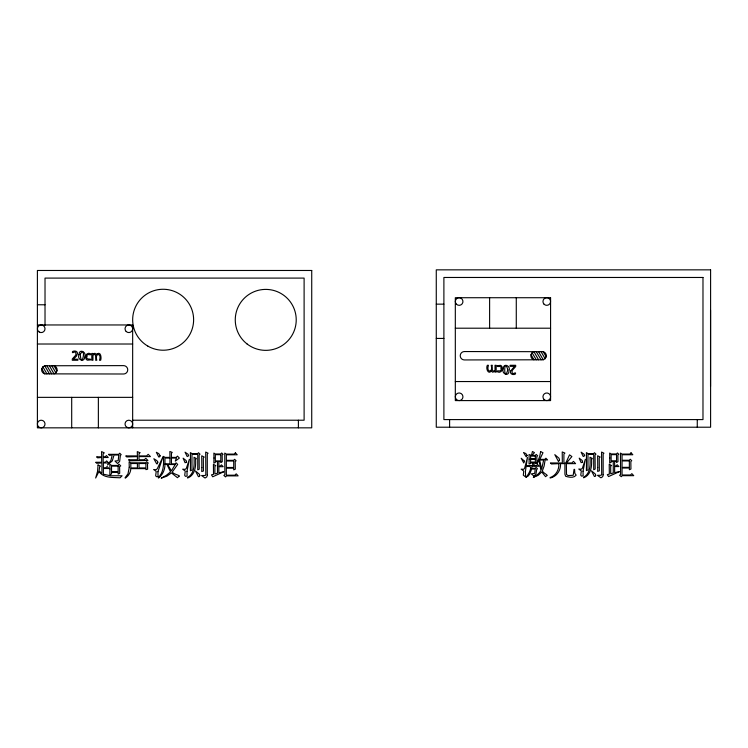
<?xml version="1.0" encoding="UTF-8"?>
<svg xmlns="http://www.w3.org/2000/svg" width="748" height="748" viewBox="0 0 748 748"><rect width="100%" height="100%" fill="white"/><g stroke="black" fill="none" stroke-linecap="round" stroke-linejoin="round"><path stroke-width="1.12" d="M41.776 368.727L42.86 366.847L44.74 365.763L123.551 365.622A4.189 4.189 0 0 1 127.74 369.811A4.189 4.189 0 0 1 123.551 374L44.74 373.86A4.189 4.189 0 0 1 41.776 368.727L44.74 373.86M56.97 370.915A4.189 4.189 0 0 0 54.006 365.781L56.97 370.915L55.885 372.794L54.006 373.878L49.415 365.753M531.005 354.646A4.189 4.189 0 0 0 533.969 359.779L531.005 354.646L532.09 352.766L533.969 351.682L538.56 359.797M546.199 356.824L545.114 358.703L543.235 359.788L464.424 359.938A4.189 4.189 0 0 1 460.235 355.739A4.189 4.189 0 0 1 464.424 351.551L543.235 351.691A4.189 4.189 0 0 1 546.199 356.824L543.235 351.691M436.271 304.146L443.891 304.146M37.4 304.773L45.02 304.773M37.4 324.959L132.658 324.959L132.658 427.837M455.317 328.204L550.575 328.204M436.271 338.433L443.891 338.433M37.4 344.015L132.658 344.015M455.317 381.545L550.575 381.545M37.4 397.356L132.658 397.356M132.508 420.217L304.109 420.217L304.109 278.097L45.02 278.097L45.02 325.343M536.269 351.682L541.066 359.797M532.09 352.766L536.269 359.807M51.706 365.753L55.885 372.794M46.909 365.763L51.706 373.869M541.066 351.691L545.114 358.703M538.56 351.691L543.235 359.788M44.74 365.763L49.415 373.869M42.86 366.847L46.909 373.869M710.535 310.242L710.535 386.445M697.267 419.591L697.267 427.211M516.279 297.723L516.279 328.204M489.613 297.723L489.613 328.204M449.604 419.591L449.604 427.211M298.396 420.217L298.396 427.837M98.362 397.356L98.362 427.837M71.696 397.356L71.696 427.837M190.497 462.04L190.385 470.773L191.974 470.09L191.974 454.326L197.752 454.326L197.752 469.866L199.23 469.183L199.118 454.896L200.025 454.214L198.547 452.736L197.64 453.643L192.086 453.643L190.385 452.624L190.497 462.04M586.516 461.955L586.404 470.614L587.975 469.94L587.975 454.307L593.706 454.307L593.706 469.716L595.174 469.043L595.062 454.868L595.96 454.195L594.501 452.727L593.594 453.634L588.087 453.634L586.404 452.615L586.516 461.955M109.956 469.015L109.844 474.858L111.546 473.952L111.546 472.362L118.128 472.362L118.128 474.064L119.708 473.381L119.596 466.574L120.737 465.901L119.035 464.199L117.894 465.443L111.658 465.443L109.844 464.312L109.956 469.015M213.975 458.01L213.863 463.059L215.34 462.498L215.34 461.591L217.5 461.591L217.5 473.157L214.882 473.952L214.882 466.238L215.798 465.667L213.414 464.312L213.526 474.288L211.488 474.858L212.731 476.785L223.736 471.792L218.855 472.82L218.855 466.696L223.166 466.696L221.464 464.873L220.333 466.013L218.855 466.013L218.855 461.591L220.782 461.591L220.782 462.498L222.259 461.703L222.147 455.008L223.054 454.326L221.689 452.97L220.669 453.989L215.34 453.989L213.863 453.082L213.975 458.01M525.433 471.315L525.554 476.009L524.993 476.457L523.31 475.223L523.74 471.062L521.169 469.155L523.647 469.323L524.6 468.304L527.471 457.458L525.433 471.315M609.788 457.963L609.676 462.965L611.144 462.404L611.144 461.507L613.276 461.507L613.276 472.97L610.695 473.764L610.695 466.116L611.593 465.555L609.227 464.199L609.34 474.101L607.32 474.662L608.554 476.57L619.466 471.623L614.632 472.633L614.632 466.565L618.905 466.565L617.212 464.76L616.09 465.892L614.632 465.892L614.632 461.507L616.539 461.507L616.539 462.404L617.998 461.619L617.885 454.98L618.792 454.307L617.437 452.951L616.427 453.971L611.144 453.971L609.676 453.073L609.788 457.963M529.154 459.197L529.042 463.975L530.622 463.526L530.622 462.741L532.08 462.741L533.09 465.555L526.685 465.555L527.695 466.565C534.203 464.517 528.116 475.681 525.779 477.364L528.088 476.102L529.715 474.129L531.632 469.043L535.231 469.043L534.708 473.353L531.295 473.877L533.763 475.896L535.905 474.382L536.69 469.379L537.475 468.809L536.129 467.463L535.231 468.36L531.744 468.36L531.968 466.228L539.168 466.228L537.475 464.424L536.353 465.555L533.876 465.555L534.165 463.919L532.641 462.741L535.344 462.741L535.344 463.638L536.914 462.853L536.802 456.439L537.7 455.878L536.241 454.419L535.231 455.429L532.08 455.429L534.446 452.615L532.417 451.493L531.519 455.429L529.042 454.532L529.154 459.197M201.838 467.603L201.726 471.567L203.428 471.006L203.316 457.954L204.223 457.047L201.726 455.803L201.838 467.603M597.755 467.463L597.643 471.399L599.335 470.838L599.223 457.907L600.12 457.009L597.643 455.766L597.755 467.463M157.94 471.726L158.052 476.448L156.351 476.672L155.668 475.653L156.229 471.427L153.63 469.529L156.182 469.697L157.314 468.678L163.045 456.71L157.94 471.726M195.602 459.319C196.013 466.285 195.181 475.064 187.664 478.037L187.43 477.579C194.695 473.634 194.396 464.377 194.013 457.28L196.397 458.524L195.602 459.319M591.575 459.253C591.977 466.163 591.163 474.868 583.702 477.813L583.477 477.364C590.677 473.447 590.378 464.274 589.994 457.234L592.36 458.468L591.575 459.253M186.991 471.371L187.094 476.111L185.392 476.336L184.709 475.317L185.261 471.09L182.671 469.183L185.224 469.361L186.355 468.332L189.366 459.319L186.991 471.371M583.038 471.203L583.141 475.896L581.448 476.121L580.775 475.111L581.327 470.922L578.756 469.043L581.28 469.211L582.412 468.192L585.385 459.253L583.038 471.203M78.979 354.599C76.67 359.638 84.655 363.163 84.683 356.861C86.974 351.841 78.998 348.306 78.979 354.599M503.292 368.689C500.992 373.719 508.977 377.254 508.995 370.961C511.305 365.922 503.32 362.397 503.292 368.689M98.044 464.994L97.539 471.399L95.66 478.037L98.951 471.455C103.523 478.337 112.939 477.28 120.054 477.804L122.092 475.765L110.349 475.765L103.374 474.176L103.374 468.51L108.937 468.51L107.123 466.574L105.758 467.827L103.374 467.827L103.374 462.947L108.591 462.947L106.665 460.908L105.309 462.264L103.149 462.264L103.149 457.505L108.254 457.505L106.44 455.579L105.188 456.822L103.149 456.822L103.149 453.756L104.281 452.849L101.56 451.605L101.672 456.822L96.567 456.822L97.595 457.841L101.672 457.505L101.672 462.264L95.66 462.264L96.688 463.293L101.906 462.947L101.906 473.381L99.063 470.885L99.634 466.808L100.541 466.126L98.044 464.994M80.232 354.141C81.588 371.092 86.768 344.678 80.232 354.141M507.808 369.821C503.722 384.294 503.713 355.375 507.808 369.821M164.971 464.199C165.065 469.492 162.793 474.812 158.511 478.037L158.165 477.692C163.952 472.24 163.831 463.695 163.382 456.364L165.084 457.393L169.964 457.393L169.852 451.493L172.236 452.4L171.442 453.307L171.442 457.393L176.201 457.393L177.454 456.14L179.38 458.066L175.294 461.133L176.434 458.066L171.442 458.066L171.442 463.854L175.069 463.854L176.089 462.834L177.678 464.424L172.349 471.913C172.816 474.428 182.559 475.606 178.473 476.728L177.454 477.692L171.442 472.932L166.898 476.167L161.231 478.15L166.308 475.345L170.535 471.913L167.019 464.536L164.971 464.199M86.805 356.291C85.45 360.798 91.321 357.871 90.76 359.872L87.469 360.19A2.627 2.627 0 0 1 86.095 359.049C84.085 356.001 87.441 351.654 90.76 353.832C91.546 356.441 86.59 352.476 86.805 356.291M501.197 368.689C502.002 372.934 496.513 369.344 497.214 371.728C500.534 373.897 503.89 369.559 501.88 366.511A2.627 2.627 0 0 0 500.505 365.361L497.214 365.679C496.504 367.979 501.992 364.472 501.197 368.689M558.85 463.638C559.224 469.669 556.007 475.625 550.079 477.589L550.191 478.037C556.877 476.551 560.935 470.314 560.533 463.638L564.918 463.638L564.918 474.213L565.619 476.233C568.723 477.318 574.015 478.309 576.166 475.111L574.819 473.372L574.595 469.379L574.034 469.379L573.211 475.298L568.069 475.56L566.488 474.484L566.386 463.638L575.605 463.638L573.464 461.394L571.893 462.965L566.498 462.965L571.893 456.551L569.527 454.868L565.815 462.965L563.908 462.965L563.908 454.083L564.918 453.073L562.225 451.942L562.337 462.965L550.416 462.965L551.426 463.975L558.85 463.638M129.245 467.257L128.011 473.774L125.047 477.804L125.383 478.15L127.637 476.149A11.874 11.874 0 0 0 130.825 468.622L145.916 468.622L145.916 469.641L147.618 469.183L147.506 463.741L148.3 463.059L146.599 461.703L145.804 462.834L130.825 462.834L129.124 461.815L129.245 467.257M118.801 455.008L118.184 460.712L114.949 461.02L117.558 463.517L119.652 461.413L120.391 455.345L121.185 454.662L119.708 453.195L118.689 454.326L108.479 454.326L109.498 455.345L112.228 455.008L110.919 460.45L107.46 464.994L112.284 460.908L114.042 455.008L118.801 455.008M524.544 461.226L523.759 462.965L521.169 458.244L524.544 461.226M207.29 474.971L206.831 476.897L205.017 478.037L201.614 475.541L205.242 475.485L205.812 474.634L205.7 452.054L208.084 453.195L207.29 453.989L207.29 474.971M603.159 474.774L602.71 476.682L600.906 477.813L597.53 475.335L601.13 475.279L601.691 474.438L601.579 452.054L603.945 453.185L603.159 453.971L603.159 474.774M540.626 451.605L539.729 456.439L536.914 463.414L539.168 460.712L540.963 470.726L539.345 472.783A19.401 19.401 0 0 1 533.315 477.364L538.214 475.335L541.748 471.96L545.572 476.682L546.311 476.009C549.864 475.41 542.291 473.054 542.431 470.726L544.114 466.06L545.124 459.927L547.601 459.927L545.909 458.244L544.787 459.366L539.841 459.366L542.992 452.727L540.626 451.605M77.502 353.505L76.492 356.104L73.426 359.218L77.876 359.218L77.876 360.256L72.294 360.256L72.294 358.984L75.885 354.982L75.819 352.43C74.641 350.831 71.771 354.402 72.481 351.56C74.258 350.494 77.605 350.896 77.502 353.505M510.594 371.073C509.528 374.065 513.343 375.459 515.494 374C516.204 371.148 513.334 374.72 512.156 373.13L512.09 370.578L515.681 366.567L515.681 365.295L510.089 365.295L510.089 366.342L514.549 366.342L510.594 371.073M157.828 462.096L157.202 463.854L156.622 463.797L153.854 458.748L156.837 460.609L157.828 462.096M559.523 459.814L558.513 461.619L554.801 454.644L559.018 458.244L559.523 459.814M543.665 460.039L541.636 469.155L539.617 460.039L543.665 460.039M160.1 455.803L159.698 456.822L158.735 456.991L156.351 452.288L158.81 453.671L160.1 455.803M527.134 455.429L526.237 456.888L523.535 452.503L525.863 453.559L527.134 455.429M199.8 475.429L199.454 476.504L198.435 476.672L195.49 471.006L199.286 474.12L199.8 475.429M595.735 475.223L595.399 476.289L594.389 476.457L591.462 470.838L595.23 473.933L595.735 475.223M188.599 455.691L187.206 456.57L185.055 452.175L188.113 454.307L188.599 455.691M584.627 455.654L583.253 456.523L581.112 452.166L584.151 454.288L584.627 455.654M175.182 464.536L171.442 470.885L167.58 464.536L175.182 464.536M186.486 462.18L185.083 462.75L183.12 458.187L186.196 460.628L186.486 462.18M582.533 462.096L581.14 462.657L579.204 458.131L582.253 460.553L582.533 462.096M139.904 452.736L138.997 453.643L138.997 455.915L146.599 455.915L148.188 454.326L150.451 456.598L138.997 456.598L138.997 459.768L144.327 459.768L145.804 458.3L147.954 460.45L129.582 460.796L128.562 459.768L137.408 459.768L137.408 456.598L126.749 456.935L125.72 455.915L137.408 455.915L137.295 451.605L139.904 452.736M235.414 452.849L234.171 454.101L226.345 454.101L224.755 453.082L224.868 474.746L223.848 475.429L225.55 476.897L226.569 475.878L238.144 475.878L236.209 473.839L234.853 475.195L226.345 475.195L226.345 468.164L233.713 468.164L233.713 469.866L235.302 469.183L235.19 461.591L236.097 460.796L234.629 459.319L233.6 460.338L226.345 460.338L226.345 454.784L237.238 454.784L235.414 452.849M631.05 452.839L629.807 454.083L622.055 454.083L620.475 453.073L620.588 474.55L619.578 475.223L621.261 476.682L622.28 475.672L633.743 475.672L631.836 473.652L630.489 474.999L622.055 474.999L622.055 468.024L629.358 468.024L629.358 469.716L630.938 469.043L630.826 461.507L631.723 460.712L630.265 459.253L629.246 460.263L622.055 460.263L622.055 454.756L632.845 454.756L631.05 452.839M97.1 353.944L96.585 354.449L94.809 353.271L92.948 354.215L92.948 353.467L91.808 353.467L91.808 360.256L92.948 360.256L92.948 355.188C96.221 352.158 96.165 358.507 95.66 360.256L96.801 360.256C94.295 352.785 102.196 352.504 99.512 360.256L100.662 360.256C101.578 358.124 100.905 351.139 97.1 353.944M491.389 371.111C487.864 375.038 485.733 367.932 487.313 365.295L488.453 365.295C485.779 373.046 493.68 372.766 491.174 365.295L492.315 365.295C491.81 367.044 491.754 373.392 495.026 370.372L495.026 365.295L496.167 365.295L496.167 372.093L495.026 372.093L495.026 371.335L492.595 372.214L491.389 371.111M710.6 269.85L436.271 269.85L436.271 427.211L710.6 427.211L710.6 269.85M311.729 270.477L37.4 270.477L37.4 427.837L311.729 427.837L311.729 270.477M702.98 277.471L443.891 277.471L443.891 419.591L702.98 419.591L702.98 277.471M550.575 297.723L455.317 297.723L455.317 400.591L550.575 400.591L550.575 297.723M220.782 454.662L215.34 454.662L215.34 460.908L220.782 460.908L220.782 454.662M616.539 454.644L611.144 454.644L611.144 460.824L616.539 460.824L616.539 454.644M535.344 456.102L530.622 456.102L530.622 458.692L535.344 458.692L535.344 456.102M169.964 458.066L164.971 458.066L164.971 463.854L169.964 463.854L169.964 458.066M535.344 459.366L530.622 459.366L530.622 462.068L535.344 462.068L535.344 459.366M629.358 460.936L622.055 460.936L622.055 467.35L629.358 467.35L629.358 460.936M233.713 461.02L226.345 461.02L226.345 467.481L233.713 467.481L233.713 461.02M137.408 463.517L130.825 463.517L130.825 467.939L137.408 467.939L137.408 463.517M145.916 463.517L138.997 463.517L138.997 467.939L145.916 467.939L145.916 463.517M118.128 466.126L111.546 466.126L111.546 471.679L118.128 471.679L118.128 466.126M544.067 399.479A3.815 3.815 0 0 0 550.444 397.768A3.815 3.815 0 0 0 545.778 393.102A3.815 3.815 0 0 0 544.067 399.479M544.067 304.221A3.815 3.815 0 0 0 550.444 302.519A3.815 3.815 0 0 0 545.778 297.854A3.815 3.815 0 0 0 544.067 304.221M456.439 399.479A3.815 3.815 0 0 0 462.816 397.768A3.815 3.815 0 0 0 458.141 393.102A3.815 3.815 0 0 0 456.439 399.479M456.439 304.221A3.815 3.815 0 0 0 462.816 302.519A3.815 3.815 0 0 0 458.141 297.854A3.815 3.815 0 0 0 456.439 304.221M247.083 343.977A30.481 30.481 0 0 0 295.946 323.987A30.481 30.481 0 0 0 254.208 291.664A30.481 30.481 0 0 0 247.083 343.977M147.898 346.137A30.481 30.481 0 0 0 193.62 319.742A30.481 30.481 0 0 0 147.898 293.347A30.481 30.481 0 0 0 147.898 346.137M39.307 332.075A3.815 3.815 0 0 0 45.02 328.774A3.815 3.815 0 0 0 39.307 325.474A3.815 3.815 0 0 0 39.307 332.075M38.513 426.725A3.815 3.815 0 0 0 44.889 425.014A3.815 3.815 0 0 0 40.224 420.348A3.815 3.815 0 0 0 38.513 426.725M126.15 331.467A3.815 3.815 0 0 0 132.527 329.756A3.815 3.815 0 0 0 127.861 325.09A3.815 3.815 0 0 0 126.15 331.467M126.936 427.323A3.815 3.815 0 0 0 132.658 424.023A3.815 3.815 0 0 0 126.936 420.722A3.815 3.815 0 0 0 126.936 427.323"/></g></svg>
